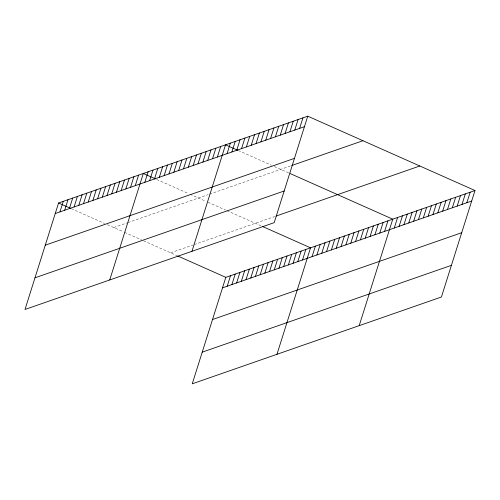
<?xml version="1.0" encoding="UTF-8"?>
<svg xmlns="http://www.w3.org/2000/svg" width="500" height="500" viewBox="0 0 500 500"><rect width="100%" height="100%" fill="white"/><g stroke="black" fill="none" stroke-linecap="round" stroke-linejoin="round"><path stroke-width="0.38" stroke-dasharray="2.5 1.88" d="M113.763 227.531L127.206 222.85M127.881 222.613L208.156 194.644M209.544 194.163L290.394 165.994M170.625 252.812L192.812 245.081M194.156 244.613L274.694 216.55M238.263 150.494L271.519 165.275M274.35 166.537L288.837 172.975M156.738 179.456L188.581 193.612M189.994 194.244L205.931 201.325M207.963 202.231L225.562 210.05M226.912 210.656L261.006 225.806M71.306 208.663L104.562 223.444M107.394 224.7L123.238 231.744M124.594 232.35L141.512 239.869M143.544 240.775L176.994 255.644"/><path stroke-width="0.75" d="M307.756 116.181L58.569 203L25 309.475L274.188 222.656L307.756 116.181L475 190.525L441.431 297L192.244 383.819L225.812 277.344L475 190.525M59.962 211.881L63.281 201.363M64.669 210.244L67.987 199.719M69.375 208.6L72.694 198.081M74.081 206.962L77.4 196.444M78.787 205.325L82.106 194.8M83.494 203.681L86.812 193.162M88.2 202.044L91.519 191.519M92.906 200.4L96.225 189.881M97.619 198.762L100.931 188.244M102.325 197.125L105.638 186.6M107.031 195.481L110.35 184.963M111.737 193.844L115.056 183.319M116.444 192.206L119.763 181.681M121.15 190.562L124.469 180.044M125.856 188.925L129.175 178.4M130.562 187.281L133.881 176.762M135.269 185.644L138.588 175.125M109.725 279.956L143.294 173.481L155.325 178.831M144.812 182.319L148.131 171.8M149.65 180.631L152.969 170.113M154.488 178.95L157.806 168.425M159.325 177.262L162.644 166.744M164.163 175.575L167.481 165.056M169 173.894L172.319 163.369M173.837 172.206L177.156 161.688M178.675 170.519L181.994 160M183.512 168.837L186.831 158.312M188.35 167.15L191.669 156.631M193.188 165.463L196.506 154.944M198.025 163.781L201.344 153.256M202.862 162.094L206.181 151.575M207.7 160.413L211.012 149.887M212.537 158.725L215.85 148.2M217.375 157.037L220.688 146.519M191.956 251.306L225.525 144.831L237.556 150.181M227.05 153.669L230.362 143.15M231.881 151.981L235.2 141.463M236.719 150.3L240.037 139.775M241.556 148.613L244.875 138.094M246.394 146.925L249.713 136.406M251.231 145.244L254.55 134.719M256.069 143.556L259.387 133.038M260.906 141.869L264.225 131.35M265.744 140.188L269.062 129.662M270.581 138.5L273.9 127.981M227.2 286.225L230.519 275.706M275.419 136.812L278.738 126.294M231.906 284.587L235.225 274.062M280.256 135.131L283.575 124.606M236.612 282.944L239.931 272.425M285.094 133.444L288.412 122.925M241.325 281.306L244.638 270.781M289.931 131.756L293.25 121.237M246.031 279.662L249.344 269.144M294.769 130.075L298.087 119.55M250.738 278.025L254.056 267.506M299.606 128.387L302.925 117.869M255.444 276.388L258.762 265.863M260.15 274.744L263.469 264.225M264.856 273.106L268.175 262.581M269.562 271.462L272.881 260.944M274.269 269.825L277.587 259.306M278.975 268.188L282.294 257.663M283.681 266.544L287 256.025M288.394 264.906L291.706 254.387M293.1 263.269L296.413 252.744M297.806 261.625L301.125 251.106M302.512 259.988L305.831 249.462M276.962 354.3L310.538 247.825L262.425 226.438M312.056 256.663L315.375 246.137M316.894 254.975L320.213 244.456M321.731 253.287L325.05 242.769M326.569 251.606L329.888 241.081M331.406 249.919L334.725 239.4M336.244 248.238L339.556 237.712M341.081 246.55L344.394 236.025M345.919 244.862L349.231 234.344M350.756 243.181L354.069 232.656M355.588 241.494L358.906 230.975M360.425 239.806L363.744 229.288M365.262 238.125L368.581 227.6M370.1 236.438L373.419 225.919M374.938 234.75L378.256 224.231M379.775 233.069L383.094 222.544M384.613 231.381L387.931 220.863M359.194 325.65L392.769 219.175L290.194 173.575M394.288 228.012L397.606 217.488M399.125 226.325L402.444 215.806M403.963 224.638L407.281 214.119M408.8 222.956L412.119 212.431M413.638 221.269L416.956 210.75M418.475 219.581L421.794 209.062M423.312 217.9L426.631 207.375M428.15 216.213L431.463 205.694M432.987 214.531L436.3 204.006M437.825 212.844L441.138 202.319M442.663 211.156L445.975 200.637M447.494 209.475L450.812 198.95M452.331 207.787L455.65 197.269M457.169 206.1L460.487 195.581M462.006 204.419L465.325 193.894M466.844 202.731L470.163 192.213M55.256 213.525L304.444 126.706M45.269 245.188L294.456 158.369M291.775 165.512L362.95 140.712M34.981 277.812L284.169 190.994M276.075 216.069L419.812 165.994M222.494 287.863L471.681 201.044M212.512 319.531L461.7 232.712M202.225 352.156L451.413 265.338M58.569 203L70.6 208.35M177.7 255.956L225.812 277.344"/></g></svg>
